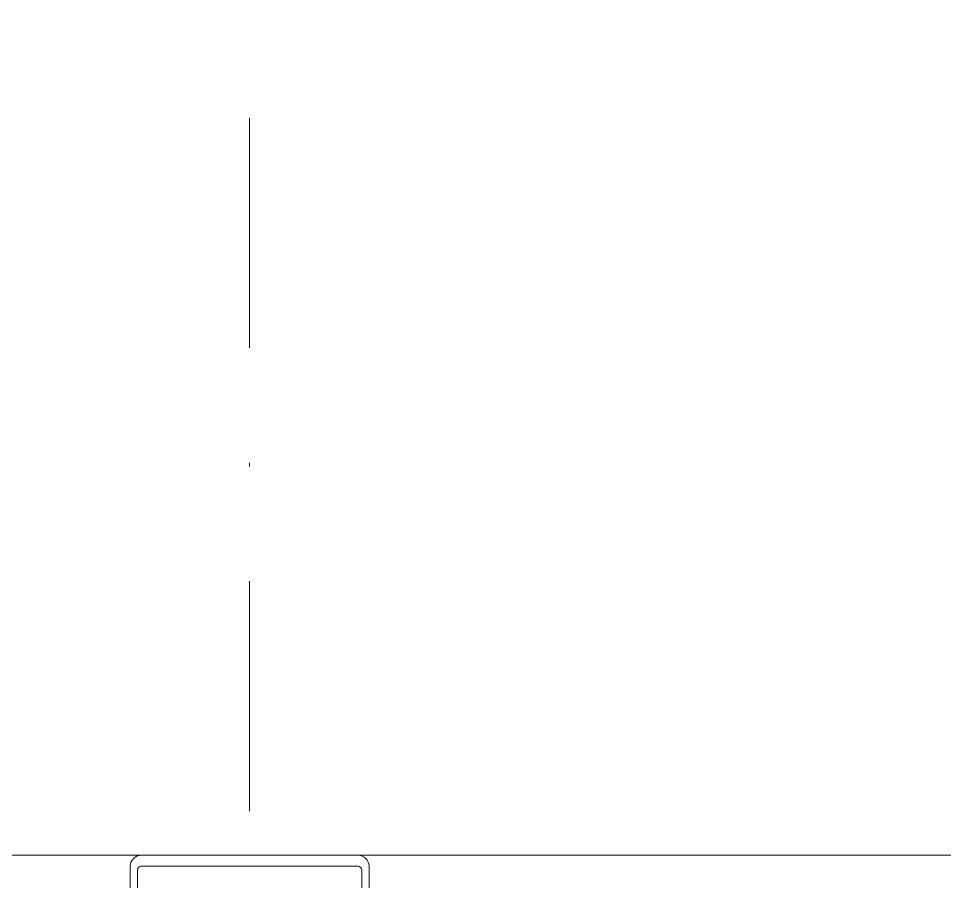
# Model space of a CAD drawing. Extents: x -2050 to 29725, y -1777 to 6820.
# Drawn here: x 7161.21 to 7186.41, y 344.29 to 367.76 of the extents above; entities that cross this region are included whole.
import ezdxf

# ---------------------------------------------------------------- set-up
doc = ezdxf.new("R2010")
doc.units = 0
doc.header["$LTSCALE"] = 25
doc.header["$MEASUREMENT"] = 0
doc.linetypes.add('DASHDOT2', pattern=[0.5, 0.25, -0.125, 0, -0.125])
doc.layers.get('0').update_dxf_attribs({"color": 9, "lineweight": 9})
for name, color, linetype, lineweight in [('01', 9, 'Continuous', 9), ('10', 9, 'Continuous', 9), ('24', 9, 'DASHDOT2', 9)]:
    doc.layers.add(name, color=color, linetype=linetype, lineweight=lineweight)

# ---------------------------------------------------------------- blocks, each defined once
blk = doc.blocks.new('*U287')
at = {"layer": '10'}
for points in [[(-3.05, -13.707), (-3.05, -0.4, -0.414214), (-2.95, -0.3), (2.95, -0.3), (2.95, -0.3, -0.414214), (3.05, -0.4), (3.05, -13.707)], [(3.25, -15.477), (3.25, -0.3, 0.414214), (2.95, 0), (2.95, 0), (-2.95, 0, 0.414214), (-3.25, -0.3), (-3.25, -15.477, 0.470043)]]:
    blk.add_lwpolyline(points, format="xyb", dxfattribs=at)
blk = doc.blocks.new('p-kolon_80x80')
blk.add_lwpolyline([(-40, -40), (40, -40), (40, 40), (-40, 40)], close=True)

msp = doc.modelspace()

# ---------------------------------------------------------------- linework, layer by layer
at = {"layer": '24'}
for points in [[(7167.5, 195), (7167.5, 4035)], [(6827.5, 345), (11027.5, 345)]]:
    msp.add_lwpolyline(points, dxfattribs=at)

# ---------------------------------------------------------------- block references
at = {"layer": '01'}
msp.add_blockref('p-kolon_80x80', (7167.5, 385), dxfattribs=at)
at = {"layer": '10'}
msp.add_blockref('*U287', (7167.5, 345), dxfattribs=at)

doc.saveas('drawing.dxf')
